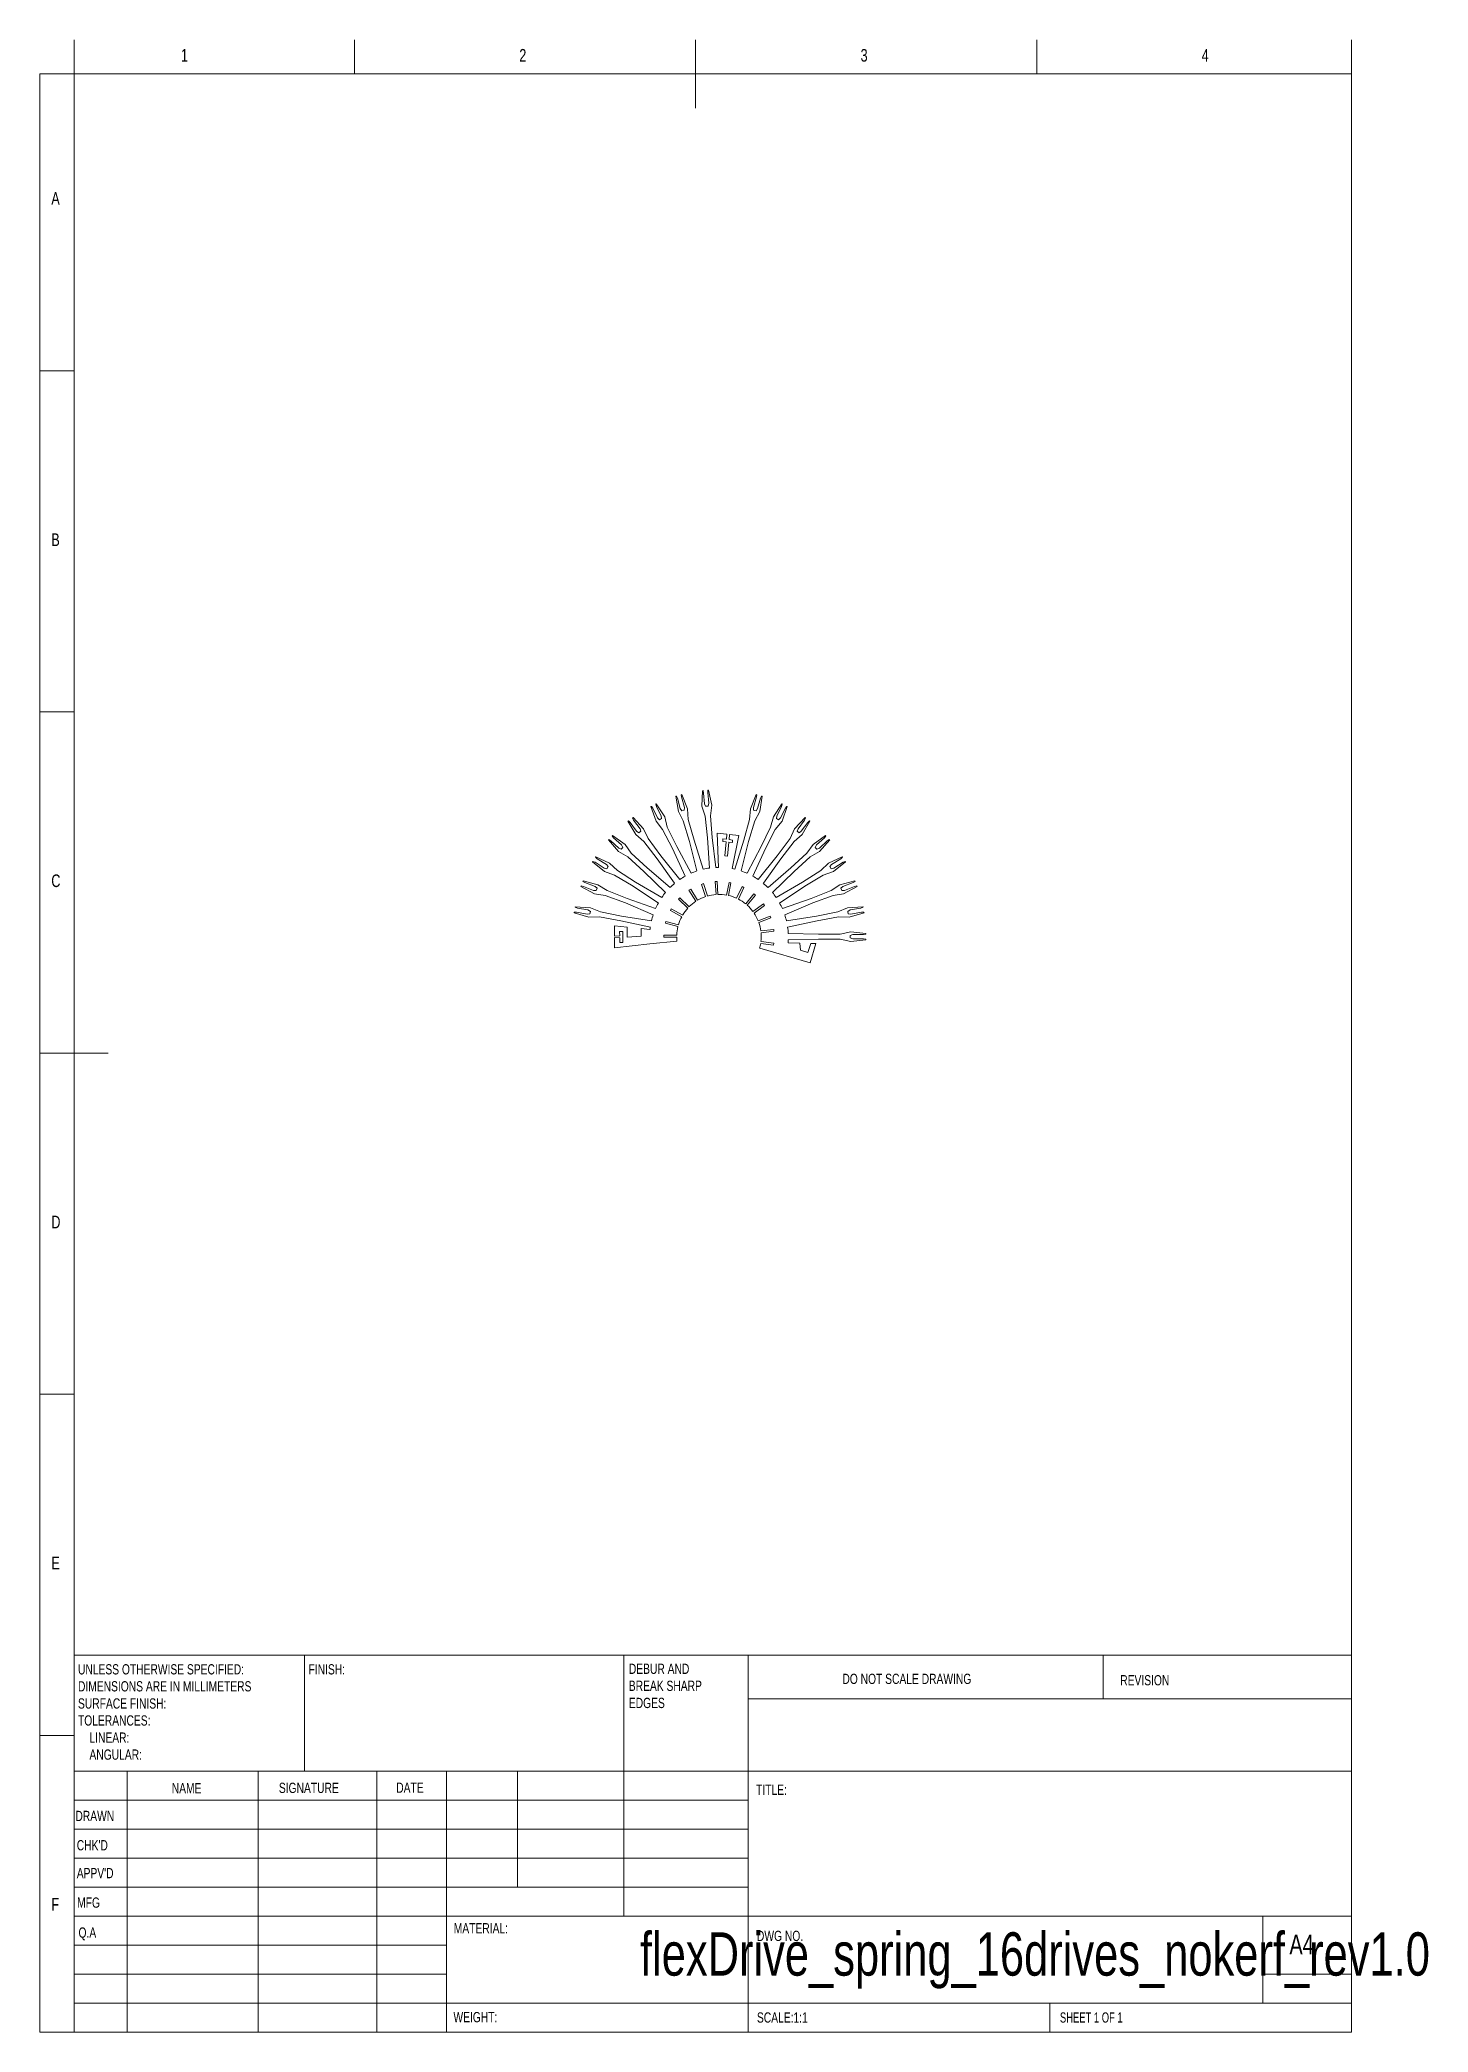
# Model space of a CAD drawing. Header units: inches. Extents: x 0.5 to 8.5, y 0.2 to 11.7.
import ezdxf

# ---------------------------------------------------------------- set-up
doc = ezdxf.new("R2010")
doc.units = ezdxf.units.IN
doc.header["$MEASUREMENT"] = 0
doc.styles.add('SLDTEXTSTYLE0', font='TXT', dxfattribs={"width": 0.75})
doc.styles.add('SLDTEXTSTYLE1', font='TXT', dxfattribs={"width": 0.6875})

# ---------------------------------------------------------------- blocks, each defined once
blk = doc.blocks.new('SW_NOTE_0')
at = {"color": 0, "linetype": 'Continuous', "lineweight": 0, "attachment_point": 1, "style": 'SLDTEXTSTYLE0'}
for s, insert, char_height in [('DEBUR AND', (0, 0.076), 0.0591), ('BREAK SHARP', (0, -0.022), 0.05906), ('EDGES', (0, -0.121), 0.0591)]:
    blk.add_mtext(s, dxfattribs=dict(at, insert=insert, char_height=char_height))
blk = doc.blocks.new('SW_NOTE_1')
at = {"color": 0, "linetype": 'Continuous', "lineweight": 0, "attachment_point": 1, "style": 'SLDTEXTSTYLE0'}
for s, insert, char_height in [('UNLESS OTHERWISE SPECIFIED:', (0, 0.076), 0.05906), ('DIMENSIONS ARE IN MILLIMETERS', (0, -0.022), 0.05906), ('TOLERANCES:', (0, -0.219), 0.05906), ('SURFACE FINISH:', (0, -0.121), 0.05906), ('LINEAR:', (0.066, -0.318), 0.0591), ('ANGULAR:', (0.066, -0.416), 0.0591)]:
    blk.add_mtext(s, dxfattribs=dict(at, insert=insert, char_height=char_height))

msp = doc.modelspace()

# ---------------------------------------------------------------- linework, layer by layer
at = {"color": 7, "linetype": 'Continuous', "lineweight": 0}
for p, q in [((0.701, 11.496), (0.701, 11.693)), ((2.319, 11.496), (2.319, 11.693)), ((4.287, 11.693), (4.287, 11.299)), ((6.256, 11.496), (6.256, 11.693)), ((8.071, 11.496), (8.071, 11.693)), ((0.504, 11.496), (0.504, 0.197)), ((0.701, 11.496), (0.504, 11.496)), ((0.701, 11.496), (0.701, 0.197)), ((8.071, 11.496), (0.701, 11.496)), ((8.071, 0.197), (8.071, 11.496)), ((0.701, 9.783), (0.504, 9.783)), ((0.504, 7.815), (0.701, 7.815)), ((0.504, 5.846), (0.898, 5.846)), ((0.504, 3.878), (0.701, 3.878)), ((0.701, 2.372), (8.071, 2.372)), ((0.701, 2.372), (0.701, 0.197)), ((0.701, 2.372), (0.701, 0.197)), ((2.031, 1.703), (2.031, 2.372)), ((3.874, 2.372), (3.874, 0.866)), ((4.591, 2.372), (4.591, 0.197)), ((6.638, 2.121), (6.638, 2.372)), ((8.071, 2.121), (4.591, 2.121)), ((0.701, 1.909), (0.504, 1.909)), ((8.071, 1.703), (0.701, 1.703)), ((1.008, 1.703), (1.008, 0.197)), ((1.763, 1.703), (1.763, 0.197)), ((2.449, 1.703), (2.449, 0.197)), ((2.85, 0.197), (2.85, 1.703)), ((3.26, 1.033), (3.26, 1.703)), ((4.591, 1.535), (0.701, 1.535)), ((4.591, 1.368), (0.701, 1.368)), ((4.591, 1.201), (0.701, 1.201)), ((4.591, 1.033), (0.701, 1.033)), ((2.85, 0.866), (0.701, 0.866)), ((2.85, 0.866), (8.071, 0.866)), ((7.559, 0.364), (7.559, 0.866)), ((2.85, 0.699), (0.701, 0.699)), ((2.85, 0.531), (0.701, 0.531)), ((8.071, 0.531), (7.559, 0.531)), ((0.701, 0.364), (8.071, 0.364)), ((6.331, 0.197), (6.331, 0.364)), ((0.504, 0.197), (0.701, 0.197)), ((0.701, 0.197), (8.071, 0.197))]:
    msp.add_line(p, q, dxfattribs=at)
at = {"color": 7, "linetype": 'Continuous', "lineweight": 15}
for p, q in [((4.326, 7.36), (4.324, 7.272)), ((4.33, 7.361), (4.326, 7.36)), ((4.333, 7.347), (4.33, 7.361)), ((4.358, 7.363), (4.357, 7.35)), ((4.362, 7.364), (4.358, 7.363)), ((4.38, 7.277), (4.362, 7.364)), ((4.032, 7.27), (4.028, 7.269)), ((4.028, 7.269), (4.059, 7.185)), ((4.04, 7.259), (4.032, 7.27)), ((4.067, 7.203), (4.04, 7.259)), ((4.06, 7.285), (4.057, 7.283)), ((4.057, 7.283), (4.061, 7.27)), ((4.109, 7.21), (4.06, 7.285)), ((4.061, 7.27), (4.089, 7.214)), ((4.177, 7.329), (4.173, 7.328)), ((4.173, 7.328), (4.188, 7.241)), ((4.182, 7.317), (4.177, 7.329)), ((4.199, 7.257), (4.182, 7.317)), ((4.208, 7.244), (4.199, 7.257)), ((4.207, 7.338), (4.204, 7.337)), ((4.204, 7.337), (4.206, 7.324)), ((4.206, 7.324), (4.223, 7.264)), ((4.241, 7.256), (4.207, 7.338)), ((4.222, 7.248), (4.208, 7.244)), ((4.223, 7.264), (4.222, 7.248)), ((4.245, 7.194), (4.241, 7.256)), ((4.324, 7.272), (4.343, 7.213)), ((4.339, 7.285), (4.333, 7.347)), ((4.345, 7.271), (4.339, 7.285)), ((4.36, 7.272), (4.345, 7.271)), ((4.357, 7.35), (4.363, 7.288)), ((4.363, 7.288), (4.36, 7.272)), ((4.373, 7.215), (4.38, 7.277)), ((4.603, 7.256), (4.599, 7.194)), ((4.637, 7.338), (4.603, 7.256)), ((4.622, 7.264), (4.639, 7.324)), ((4.622, 7.248), (4.622, 7.264)), ((4.636, 7.244), (4.622, 7.248)), ((4.645, 7.257), (4.636, 7.244)), ((4.641, 7.337), (4.637, 7.338)), ((4.639, 7.324), (4.641, 7.337)), ((4.662, 7.317), (4.645, 7.257)), ((4.657, 7.241), (4.671, 7.328)), ((4.668, 7.329), (4.662, 7.317)), ((4.671, 7.328), (4.668, 7.329)), ((4.784, 7.285), (4.736, 7.21)), ((4.755, 7.214), (4.783, 7.27)), ((4.805, 7.259), (4.777, 7.203)), ((4.783, 7.27), (4.787, 7.283)), ((4.787, 7.283), (4.784, 7.285)), ((4.786, 7.185), (4.816, 7.269)), ((4.813, 7.27), (4.805, 7.259)), ((4.816, 7.269), (4.813, 7.27)), ((3.9, 7.186), (3.897, 7.184)), ((3.897, 7.184), (3.942, 7.107)), ((3.91, 7.176), (3.9, 7.186)), ((3.947, 7.126), (3.91, 7.176)), ((3.926, 7.205), (3.923, 7.203)), ((3.923, 7.203), (3.929, 7.191)), ((3.987, 7.141), (3.926, 7.205)), ((3.929, 7.191), (3.967, 7.141)), ((3.967, 7.141), (3.972, 7.126)), ((4.013, 7.085), (3.987, 7.141)), ((4.059, 7.185), (4.097, 7.137)), ((4.078, 7.192), (4.067, 7.203)), ((4.091, 7.199), (4.078, 7.192)), ((4.089, 7.214), (4.091, 7.199)), ((4.097, 7.137), (4.154, 7.026)), ((4.124, 7.15), (4.109, 7.21)), ((4.178, 7.038), (4.124, 7.15)), ((4.188, 7.241), (4.216, 7.186)), ((4.216, 7.186), (4.252, 7.067)), ((4.278, 7.074), (4.245, 7.194)), ((4.343, 7.213), (4.356, 7.089)), ((4.383, 7.091), (4.373, 7.215)), ((4.599, 7.194), (4.566, 7.074)), ((4.592, 7.067), (4.628, 7.186)), ((4.628, 7.186), (4.657, 7.241)), ((4.72, 7.15), (4.666, 7.038)), ((4.69, 7.026), (4.747, 7.137)), ((4.736, 7.21), (4.72, 7.15)), ((4.747, 7.137), (4.786, 7.185)), ((4.753, 7.199), (4.755, 7.214)), ((4.766, 7.192), (4.753, 7.199)), ((4.777, 7.203), (4.766, 7.192)), ((4.858, 7.141), (4.832, 7.085)), ((4.919, 7.205), (4.858, 7.141)), ((4.873, 7.126), (4.878, 7.141)), ((4.878, 7.141), (4.915, 7.191)), ((4.935, 7.176), (4.897, 7.126)), ((4.902, 7.107), (4.947, 7.184)), ((4.915, 7.191), (4.922, 7.203)), ((4.922, 7.203), (4.919, 7.205)), ((4.944, 7.186), (4.935, 7.176)), ((4.947, 7.184), (4.944, 7.186)), ((3.786, 7.079), (3.784, 7.076)), ((3.784, 7.076), (3.842, 7.009)), ((3.798, 7.071), (3.786, 7.079)), ((3.844, 7.029), (3.798, 7.071)), ((3.808, 7.102), (3.805, 7.099)), ((3.805, 7.099), (3.814, 7.089)), ((3.88, 7.05), (3.808, 7.102)), ((3.814, 7.089), (3.86, 7.047)), ((3.858, 7.022), (3.844, 7.029)), ((3.868, 7.033), (3.858, 7.022)), ((3.86, 7.047), (3.868, 7.033)), ((3.916, 7), (3.88, 7.05)), ((3.942, 7.107), (3.989, 7.067)), ((3.96, 7.118), (3.947, 7.126)), ((3.972, 7.126), (3.96, 7.118)), ((3.989, 7.067), (4.065, 6.968)), ((4.087, 6.984), (4.013, 7.085)), ((4.154, 7.026), (4.227, 6.867)), ((4.261, 6.884), (4.178, 7.038)), ((4.252, 7.067), (4.295, 6.897)), ((4.331, 6.907), (4.278, 7.074)), ((4.356, 7.089), (4.367, 6.914)), ((4.404, 6.918), (4.383, 7.091)), ((4.412, 7.115), (4.419, 6.918)), ((4.468, 7.109), (4.412, 7.115)), ((4.444, 7.083), (4.466, 7.08)), ((4.444, 7.068), (4.444, 7.083)), ((4.464, 7.066), (4.444, 7.068)), ((4.456, 6.985), (4.464, 7.066)), ((4.466, 7.08), (4.468, 7.109)), ((4.478, 7.063), (4.471, 6.983)), ((4.5, 7.061), (4.478, 7.063)), ((4.482, 7.108), (4.48, 7.078)), ((4.48, 7.078), (4.5, 7.075)), ((4.536, 7.102), (4.482, 7.108)), ((4.499, 6.911), (4.536, 7.102)), ((4.5, 7.075), (4.5, 7.061)), ((4.566, 7.074), (4.514, 6.907)), ((4.55, 6.897), (4.592, 7.067)), ((4.666, 7.038), (4.584, 6.884)), ((4.617, 6.867), (4.69, 7.026)), ((4.832, 7.085), (4.758, 6.984)), ((4.779, 6.968), (4.856, 7.067)), ((4.856, 7.067), (4.902, 7.107)), ((4.884, 7.118), (4.873, 7.126)), ((4.897, 7.126), (4.884, 7.118)), ((4.965, 7.05), (4.929, 7)), ((5.037, 7.102), (4.965, 7.05)), ((4.977, 7.033), (4.984, 7.047)), ((4.987, 7.022), (4.977, 7.033)), ((4.984, 7.047), (5.03, 7.089)), ((5.001, 7.029), (4.987, 7.022)), ((5.047, 7.071), (5.001, 7.029)), ((5.002, 7.009), (5.061, 7.076)), ((5.03, 7.089), (5.039, 7.099)), ((5.039, 7.099), (5.037, 7.102)), ((5.058, 7.079), (5.047, 7.071)), ((5.061, 7.076), (5.058, 7.079)), ((3.694, 6.952), (3.692, 6.949)), ((3.692, 6.949), (3.762, 6.894)), ((3.707, 6.947), (3.694, 6.952)), ((3.76, 6.914), (3.707, 6.947)), ((3.711, 6.979), (3.709, 6.976)), ((3.709, 6.976), (3.72, 6.967)), ((3.791, 6.942), (3.711, 6.979)), ((3.72, 6.967), (3.773, 6.935)), ((3.775, 6.91), (3.76, 6.914)), ((3.773, 6.935), (3.783, 6.923)), ((3.783, 6.923), (3.775, 6.91)), ((3.836, 6.899), (3.791, 6.942)), ((3.941, 6.832), (3.836, 6.899)), ((3.842, 7.009), (3.896, 6.978)), ((3.896, 6.978), (3.989, 6.895)), ((4.007, 6.915), (3.916, 7)), ((4.14, 6.801), (4.007, 6.915)), ((4.065, 6.968), (4.166, 6.826)), ((4.196, 6.848), (4.087, 6.984)), ((4.471, 6.983), (4.456, 6.985)), ((4.758, 6.984), (4.648, 6.848)), ((4.678, 6.826), (4.779, 6.968)), ((4.837, 6.915), (4.705, 6.801)), ((4.929, 7), (4.837, 6.915)), ((4.856, 6.895), (4.949, 6.978)), ((5.009, 6.899), (4.903, 6.832)), ((4.949, 6.978), (5.002, 7.009)), ((5.053, 6.942), (5.009, 6.899)), ((5.133, 6.979), (5.053, 6.942)), ((5.062, 6.923), (5.072, 6.935)), ((5.07, 6.91), (5.062, 6.923)), ((5.085, 6.914), (5.07, 6.91)), ((5.072, 6.935), (5.125, 6.967)), ((5.083, 6.894), (5.152, 6.949)), ((5.138, 6.947), (5.085, 6.914)), ((5.125, 6.967), (5.135, 6.976)), ((5.135, 6.976), (5.133, 6.979)), ((5.15, 6.952), (5.138, 6.947)), ((5.152, 6.949), (5.15, 6.952)), ((3.627, 6.811), (3.625, 6.807)), ((3.625, 6.807), (3.704, 6.766)), ((3.64, 6.808), (3.627, 6.811)), ((3.638, 6.841), (3.637, 6.837)), ((3.637, 6.837), (3.649, 6.831)), ((3.724, 6.818), (3.638, 6.841)), ((3.698, 6.785), (3.64, 6.808)), ((3.649, 6.831), (3.707, 6.808)), ((3.714, 6.785), (3.698, 6.785)), ((3.707, 6.808), (3.719, 6.798)), ((3.719, 6.798), (3.714, 6.785)), ((3.776, 6.785), (3.724, 6.818)), ((3.762, 6.894), (3.82, 6.873)), ((3.892, 6.738), (3.776, 6.785)), ((3.82, 6.873), (3.927, 6.809)), ((3.927, 6.809), (4.073, 6.712)), ((4.092, 6.744), (3.941, 6.832)), ((3.989, 6.895), (4.114, 6.773)), ((4.259, 6.792), (4.249, 6.786)), ((4.249, 6.786), (4.289, 6.723)), ((4.299, 6.729), (4.259, 6.792)), ((4.332, 6.824), (4.322, 6.82)), ((4.322, 6.82), (4.345, 6.749)), ((4.355, 6.753), (4.332, 6.824)), ((4.411, 6.837), (4.4, 6.836)), ((4.4, 6.836), (4.405, 6.761)), ((4.416, 6.762), (4.411, 6.837)), ((4.48, 6.831), (4.466, 6.758)), ((4.477, 6.756), (4.491, 6.829)), ((4.491, 6.829), (4.48, 6.831)), ((4.556, 6.807), (4.524, 6.74)), ((4.534, 6.735), (4.566, 6.802)), ((4.566, 6.802), (4.556, 6.807)), ((4.73, 6.773), (4.856, 6.895)), ((4.903, 6.832), (4.752, 6.744)), ((4.772, 6.712), (4.918, 6.809)), ((4.918, 6.809), (5.024, 6.873)), ((5.069, 6.785), (4.953, 6.738)), ((5.024, 6.873), (5.083, 6.894)), ((5.12, 6.818), (5.069, 6.785)), ((5.206, 6.841), (5.12, 6.818)), ((5.125, 6.798), (5.137, 6.808)), ((5.131, 6.785), (5.125, 6.798)), ((5.146, 6.785), (5.131, 6.785)), ((5.137, 6.808), (5.196, 6.831)), ((5.141, 6.766), (5.219, 6.807)), ((5.204, 6.808), (5.146, 6.785)), ((5.196, 6.831), (5.207, 6.837)), ((5.218, 6.811), (5.204, 6.808)), ((5.207, 6.837), (5.206, 6.841)), ((5.219, 6.807), (5.218, 6.811)), ((3.592, 6.691), (3.592, 6.688)), ((3.681, 6.685), (3.592, 6.691)), ((3.592, 6.688), (3.605, 6.683)), ((3.605, 6.683), (3.666, 6.672)), ((3.666, 6.672), (3.68, 6.664)), ((3.738, 6.661), (3.681, 6.685)), ((3.704, 6.766), (3.765, 6.756)), ((3.765, 6.756), (3.882, 6.713)), ((3.882, 6.713), (4.043, 6.645)), ((4.056, 6.68), (3.892, 6.738)), ((4.147, 6.679), (4.142, 6.669)), ((4.142, 6.669), (4.207, 6.633)), ((4.213, 6.643), (4.147, 6.679)), ((4.196, 6.743), (4.188, 6.734)), ((4.188, 6.734), (4.243, 6.683)), ((4.25, 6.691), (4.196, 6.743)), ((4.624, 6.765), (4.576, 6.708)), ((4.585, 6.7), (4.632, 6.758)), ((4.679, 6.707), (4.618, 6.663)), ((4.632, 6.758), (4.624, 6.765)), ((4.625, 6.654), (4.685, 6.698)), ((4.685, 6.698), (4.679, 6.707)), ((4.953, 6.738), (4.788, 6.68)), ((4.802, 6.645), (4.963, 6.713)), ((4.963, 6.713), (5.08, 6.756)), ((5.08, 6.756), (5.141, 6.766)), ((5.164, 6.685), (5.107, 6.661)), ((5.252, 6.691), (5.164, 6.685)), ((5.165, 6.664), (5.179, 6.672)), ((5.179, 6.672), (5.24, 6.683)), ((5.24, 6.683), (5.253, 6.688)), ((5.253, 6.688), (5.252, 6.691)), ((3.587, 6.66), (3.586, 6.656)), ((3.586, 6.656), (3.671, 6.63)), ((3.6, 6.659), (3.587, 6.66)), ((3.661, 6.648), (3.6, 6.659)), ((3.677, 6.65), (3.661, 6.648)), ((3.671, 6.63), (3.732, 6.632)), ((3.68, 6.664), (3.677, 6.65)), ((3.732, 6.632), (3.855, 6.61)), ((3.86, 6.637), (3.738, 6.661)), ((3.82, 6.581), (3.82, 6.52)), ((3.892, 6.573), (3.82, 6.581)), ((3.855, 6.61), (4.026, 6.573)), ((4.033, 6.61), (3.86, 6.637)), ((3.892, 6.516), (3.892, 6.573)), ((3.974, 6.565), (3.974, 6.521)), ((4.024, 6.56), (3.974, 6.565)), ((4.116, 6.606), (4.113, 6.595)), ((4.113, 6.595), (4.185, 6.576)), ((4.188, 6.587), (4.116, 6.606)), ((4.718, 6.637), (4.648, 6.61)), ((4.652, 6.6), (4.722, 6.627)), ((4.738, 6.56), (4.664, 6.551)), ((4.722, 6.627), (4.718, 6.637)), ((4.739, 6.549), (4.738, 6.56)), ((4.984, 6.637), (4.812, 6.61)), ((4.818, 6.573), (4.989, 6.61)), ((5.107, 6.661), (4.984, 6.637)), ((4.989, 6.61), (5.112, 6.632)), ((5.112, 6.632), (5.174, 6.63)), ((5.168, 6.65), (5.165, 6.664)), ((5.183, 6.648), (5.168, 6.65)), ((5.174, 6.63), (5.259, 6.656)), ((5.244, 6.659), (5.183, 6.648)), ((5.258, 6.66), (5.244, 6.659)), ((5.259, 6.656), (5.258, 6.66)), ((3.82, 6.52), (3.85, 6.522)), ((3.82, 6.513), (3.82, 6.454)), ((3.85, 6.511), (3.82, 6.513)), ((3.82, 6.454), (4.024, 6.476)), ((3.848, 6.547), (3.868, 6.547)), ((3.85, 6.522), (3.848, 6.547)), ((3.85, 6.485), (3.85, 6.511)), ((3.868, 6.485), (3.85, 6.485)), ((3.868, 6.547), (3.868, 6.485)), ((3.974, 6.521), (3.892, 6.516)), ((4.179, 6.492), (4.024, 6.476)), ((4.024, 6.476), (4.024, 6.476)), ((4.178, 6.527), (4.104, 6.527)), ((4.104, 6.527), (4.104, 6.516)), ((4.104, 6.516), (4.178, 6.516)), ((4.657, 6.451), (4.949, 6.367)), ((4.663, 6.479), (4.737, 6.469)), ((4.665, 6.54), (4.739, 6.549)), ((4.739, 6.48), (4.665, 6.49)), ((4.737, 6.469), (4.739, 6.48)), ((4.889, 6.48), (4.821, 6.483)), ((4.996, 6.532), (4.822, 6.537)), ((4.822, 6.499), (4.996, 6.504)), ((4.892, 6.441), (4.889, 6.48)), ((4.935, 6.427), (4.892, 6.441)), ((4.951, 6.478), (4.935, 6.427)), ((4.949, 6.367), (4.98, 6.478)), ((4.98, 6.478), (4.951, 6.478)), ((5.121, 6.533), (4.996, 6.532)), ((4.996, 6.504), (5.121, 6.503)), ((5.182, 6.546), (5.121, 6.533)), ((5.121, 6.503), (5.182, 6.49)), ((5.179, 6.525), (5.194, 6.53)), ((5.179, 6.511), (5.179, 6.525)), ((5.194, 6.506), (5.179, 6.511)), ((5.27, 6.536), (5.182, 6.546)), ((5.182, 6.49), (5.27, 6.5)), ((5.194, 6.53), (5.256, 6.53)), ((5.256, 6.506), (5.194, 6.506)), ((5.256, 6.53), (5.27, 6.532)), ((5.27, 6.504), (5.256, 6.506)), ((5.27, 6.532), (5.27, 6.536)), ((5.27, 6.5), (5.27, 6.504))]:
    msp.add_line(p, q, dxfattribs=at)
for radius, start, end in [(0.4, 97.9841, 103.1924), (0.4, 90.4287, 92.6042), (0.4, 76.8076, 78.9169), (0.4, 129.7488, 134.9571), (0.4, 119.1605, 124.3689), (0.4, 108.5723, 113.7806), (0.4, 66.2194, 71.4277), (0.4, 55.6311, 60.8395), (0.4, 45.0429, 50.2512), (0.4, 150.9252, 156.1336), (0.4, 140.337, 145.5453), (0.244, 137.3671, 149.1238), (0.244, 122.9658, 134.7227), (0.244, 108.5643, 120.3213), (0.244, 94.1627, 105.9198), (0.244, 79.7612, 91.5182), (0.244, 65.3598, 77.1167), (0.244, 50.9586, 62.7153), (0.244, 36.5577, 48.3141), (0.4, 34.4547, 39.663), (0.4, 23.8664, 29.0748), (0.4, 172.1017, 174.0209), (0.4, 161.5135, 166.7218), (0.244, 166.169, 177.925), (0.244, 151.7682, 163.5246), (0.244, 22.1571, 33.9132), (0.244, 7.757, 19.5127), (0.4, 13.2782, 18.4865), (0.4, 2.69, 7.8983), (0.244, 180.5694, 186.0241), (0.244, 344.016, 350.7128), (0.244, 353.3572, 5.1125), (0.4, 354.9245, 357.31)]:
    msp.add_arc((4.422, 6.518), radius, start, end, dxfattribs=at)

# ---------------------------------------------------------------- block references
at = {"color": 7, "linetype": 'Continuous', "lineweight": 0}
for name, p in [('SW_NOTE_1', (0.724, 2.244)), ('SW_NOTE_0', (3.902, 2.247))]:
    msp.add_blockref(name, p, dxfattribs=at)

# ---------------------------------------------------------------- texts
for s, insert, char_height, attachment_point, style in [('1', (1.318, 11.64), 0.0729, 1, 'SLDTEXTSTYLE0'), ('2', (3.27, 11.64), 0.0729, 1, 'SLDTEXTSTYLE0'), ('3', (5.239, 11.64), 0.0729, 1, 'SLDTEXTSTYLE0'), ('4', (7.207, 11.64), 0.0729, 1, 'SLDTEXTSTYLE0'), ('A', (0.57, 10.814), 0.0729, 1, 'SLDTEXTSTYLE0'), ('B', (0.57, 8.845), 0.0729, 1, 'SLDTEXTSTYLE0'), ('C', (0.57, 6.877), 0.0729, 1, 'SLDTEXTSTYLE0'), ('D', (0.57, 4.908), 0.0729, 1, 'SLDTEXTSTYLE0'), ('E', (0.57, 2.94), 0.0729, 1, 'SLDTEXTSTYLE0'), ('FINISH:', (2.054, 2.32), 0.0591, 1, 'SLDTEXTSTYLE0'), ('DO NOT SCALE DRAWING', (5.134, 2.265), 0.05906, 1, 'SLDTEXTSTYLE0'), ('REVISION', (6.737, 2.257), 0.0591, 1, 'SLDTEXTSTYLE0'), ('NAME', (1.265, 1.634), 0.0591, 1, 'SLDTEXTSTYLE0'), ('SIGNATURE', (1.883, 1.636), 0.0591, 1, 'SLDTEXTSTYLE0'), ('DATE', (2.56, 1.637), 0.0591, 1, 'SLDTEXTSTYLE0'), ('TITLE:', (4.636, 1.625), 0.0591, 1, 'SLDTEXTSTYLE0'), ('DRAWN', (0.709, 1.474), 0.0591, 1, 'SLDTEXTSTYLE0'), ("CHK'D", (0.717, 1.305), 0.0591, 1, 'SLDTEXTSTYLE0'), ("APPV'D", (0.717, 1.144), 0.0591, 1, 'SLDTEXTSTYLE0'), ('F', (0.57, 0.971), 0.0729, 1, 'SLDTEXTSTYLE0'), ('MFG', (0.719, 0.974), 0.0591, 1, 'SLDTEXTSTYLE0'), ('MATERIAL:', (2.892, 0.826), 0.0591, 1, 'SLDTEXTSTYLE0'), ('Q.A', (0.727, 0.801), 0.0591, 1, 'SLDTEXTSTYLE0'), ('flexDrive_spring_16drives_nokerf_rev1.0', (6.245, 0.773), 0.25, 2, 'SLDTEXTSTYLE0'), ('DWG NO.', (4.641, 0.782), 0.0591, 1, 'SLDTEXTSTYLE0'), ('A4', (7.713, 0.76), 0.1146, 1, 'SLDTEXTSTYLE0'), ('WEIGHT:', (2.89, 0.313), 0.059, 1, 'SLDTEXTSTYLE0'), ('SCALE:1:1', (4.641, 0.311), 0.0591, 1, 'SLDTEXTSTYLE0'), ('SHEET 1 OF 1', (6.389, 0.311), 0.05906, 1, 'SLDTEXTSTYLE1')]:
    msp.add_mtext(s, dxfattribs=dict(at, insert=insert, char_height=char_height, attachment_point=attachment_point, style=style))

doc.saveas('drawing.dxf')
